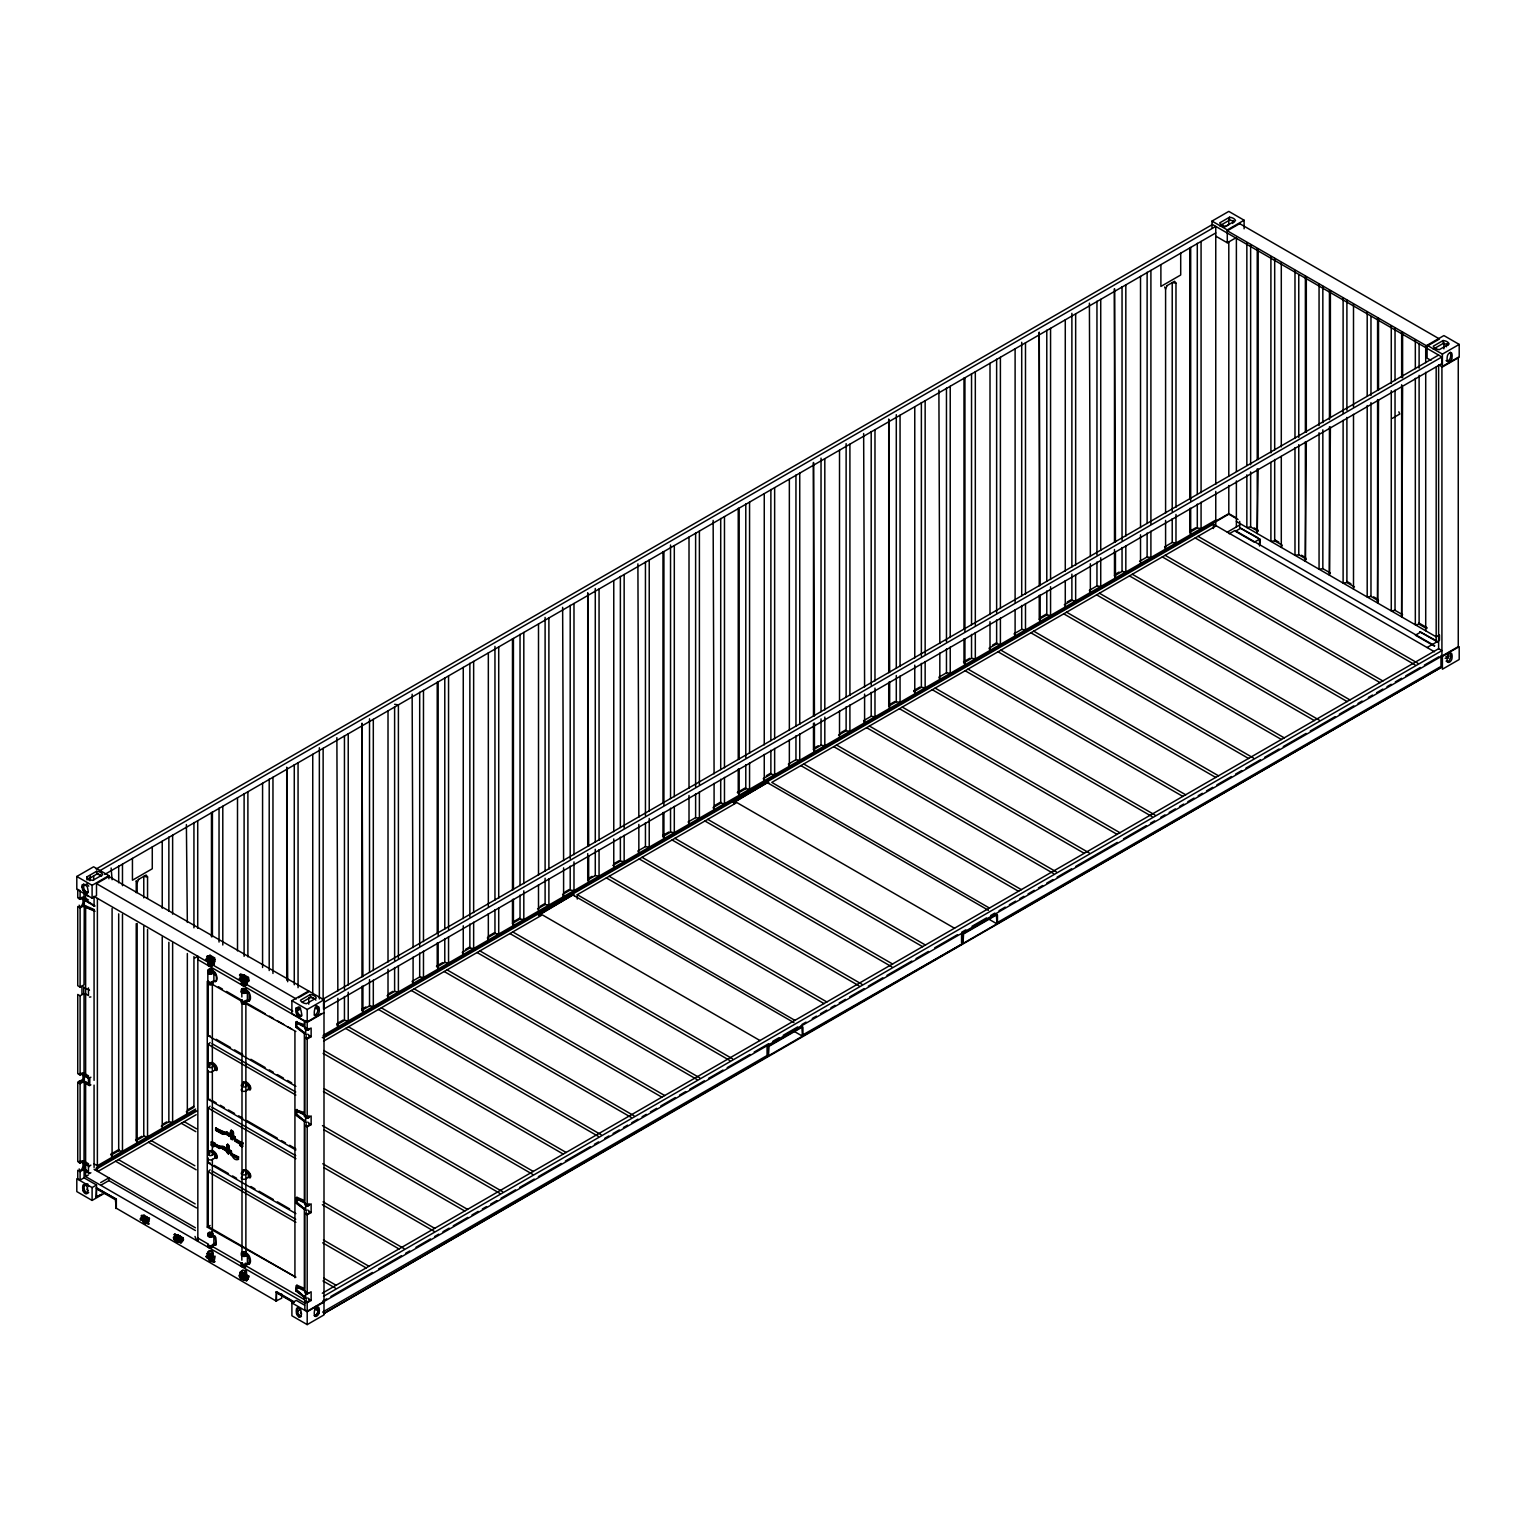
<?xml version="1.0" encoding="UTF-8"?>
<svg xmlns="http://www.w3.org/2000/svg" width="1536" height="1536" viewBox="0 0 1536 1536"><rect width="100%" height="100%" fill="white"/><g stroke="black" fill="none" stroke-linecap="round" stroke-linejoin="round"><path stroke-width="1.5" d="M305.146 1303.277L85.613 1176.557L85.632 1081.824M85.632 1074.182L85.632 905.971M85.632 898.349L85.632 893.798M227.194 1150.061L225.792 1150.618L226.349 1148.083M227.194 1150.618L227.808 1153.325M228.096 1152.326L226.829 1152.211L228.25 1153.978L229.19 1145.952L227.77 1144.186L226.829 1147.258L228.71 1148.352L228.25 1150.906M227.482 1144.954L228.326 1147.373L227.04 1145.203M229.69 1135.142L230.803 1130.534C237.235 1129.421 230.4 1147.373 230.822 1135.219L232.186 1131.878L231.11 1130.957M230.822 1135.219C233.395 1131.168 230.016 1133.318 228.979 1135.834M231.053 1136.486L231.302 1137.811M322.598 1312.128L767.059 1055.52L767.059 1047.341A1.997 1.152 -60 0 1 768.48 1044.883M768 1056.077L768 1047.898A1.997 1.152 -60 0 1 769.421 1045.44L801.523 1026.893A1.997 1.152 -60 0 1 802.944 1027.718L802.944 1035.898L801.984 1035.36L962.515 943.757L962.515 935.578A1.997 1.152 -60 0 1 963.936 933.139L996.038 914.592A1.997 1.152 -60 0 1 997.459 915.418L997.459 923.597L1441.92 666.989L323.539 1313.76L768 1056.077L767.059 1055.52M802.464 1036.166L801.888 1027.315L769.056 1046.266L768.48 1055.789L802.464 1036.166L794.189 1031.386M961.574 943.219L961.574 935.04A1.997 1.152 -60 0 1 962.995 932.582M997.459 923.597L996.518 914.861A1.997 1.152 -60 0 0 995.098 914.054M996.979 923.866L996.403 915.014L963.571 933.965L962.995 943.488L996.979 923.866L988.723 919.085M1215.763 525.504L1215.763 491.424M1215.763 484.282L1215.763 226.406L99.456 870.912M322.33 1037.53L1228.8 514.176L1228.8 485.472M1228.8 475.91L1228.8 241.536M1236.384 526.906L1236.384 480.902M1259.52 545.971L1259.52 539.174L1239.686 527.731L1239.686 521.376M1436.179 367.2L1436.179 642.278M996.518 923.04L1440.979 666.432L1440.979 655.526L1442.4 656.352L1459.2 646.656L1459.2 659.52L1442.4 669.216L1442.4 656.352M222.97 1131.859L223.008 1133.626M219.341 1148.41L219.629 1146.278L219.341 1148.41L220.896 1147.68L230.669 1153.325L230.669 1151.962C221.99 1146.874 225.389 1146.374 219.341 1148.41L212.698 1144.57L212.698 1142.822L219.629 1146.278L223.066 1146.278L231.341 1151.059L232.09 1155.226C230.592 1150.445 232.474 1161.466 237.946 1159.488L238.694 1156.973L231.341 1153.594M539.021 915.149L572.736 894.912L793.92 1022.611M733.536 802.829L767.251 782.592L988.435 910.31M240.922 981.082L240.806 976.55L238.925 979.373L241.574 980.698M208.224 970.483L209.626 969.677M208.55 970.848L209.434 971.616M208.685 970.214L210.106 970.483L208.531 971.405A2.669 1.536 0 0 0 208.531 973.574A2.669 1.536 0 0 0 212.294 973.574L213.888 972.672C217.133 973.478 217.306 983.194 214.445 981.254M214.406 973.805L215.29 974.573M216.25 1068.768L215.213 1068.058L216.096 1068.845M216.595 1070.592L216.25 1066.733L211.046 1063.584M249.158 1001.222L249.158 993.581L247.392 992.026L245.818 992.928A2.669 1.536 0 0 1 242.054 992.928A2.669 1.536 0 0 1 242.054 990.758M216.595 1158.509L216.25 1154.65L211.046 1151.501M243.283 1082.189L243.475 1085.203M243.206 1084.07L243.283 1085.472M227.021 1145.683L227.424 1144.378M230.861 1131.552L231.283 1130.246M228.595 1153.786L228.71 1146.221L227.29 1144.454M232.435 1139.654L232.57 1132.09L231.149 1130.323M208.224 1233.696L209.626 1232.87M250.099 1089.946L249.754 1086.086L244.57 1082.938M214.406 1236.998L214.925 1237.267M215.29 1237.786L215.059 1237.171M214.406 1243.546L215.29 1244.333M215.635 1245.082L215.635 1237.44L213.888 1235.885L212.294 1236.787M243.283 1170.106L243.149 1172.755M249.293 1175.213L249.389 1175.501M250.099 1177.862L249.754 1174.003L244.57 1170.854M247.738 1256.678L248.448 1257.562M249.158 1264.435L249.158 1256.794L247.392 1255.238L245.818 1256.141M246.221 979.853L247.93 981.466A2.17 1.248 60 0 0 247.93 979.238L248.41 977.414L243.859 974.784L242.419 976.109M144.134 1219.718L143.846 1220.755L146.458 1220.006L144.134 1219.718L145.536 1220.544L149.434 1218.298L148.954 1221.504L148.013 1222.061L147.072 1219.872L148.013 1222.061M175.008 1238.746L175.949 1237.344L174.797 1236.365L175.469 1241.088L175.949 1237.344M209.76 1257.619L209.472 1258.656L212.083 1257.907L209.76 1257.619L211.162 1258.426L215.059 1256.179L214.579 1259.405L213.638 1259.942L212.698 1257.773M240.634 1276.646L241.574 1275.226L240.422 1274.246L241.094 1278.989L241.574 1275.226M142.426 1219.834L141.485 1220.371L141.389 1219.181L145.267 1223.654L145.536 1220.544M207.686 1257.446L210.893 1261.536L211.162 1258.426M137.165 892.474L137.165 882.95L138.586 879.398M177.485 1235.366L183.13 1237.747L183.514 1239.84L181.037 1242.086C170.534 1236.077 173.126 1241.376 181.037 1242.835L181.709 1241.683M1165.594 513.274L1165.594 289.171L1167.014 285.638M1258.176 469.094L1257.235 533.51L1257.235 468.883M1306.31 441.85L1305.37 561.293L1305.37 441.638M1330.387 427.027L1329.446 575.194L1329.446 426.797M1378.522 399.763L1377.581 602.976L1377.581 399.552M1402.598 387.341L1401.658 616.877L1401.658 384.73M231.437 1138.906L232.186 1138.061M1232.986 220.531L1232.794 223.469M205.92 959.347L208.051 960.461L205.92 959.347L210.029 955.258L214.579 957.888L215.059 961.651L211.162 963.898L209.76 963.091L207.014 956.986L207.686 955.834C209.702 955.488 216.211 958.464 214.08 960.518L209.242 960.48L214.08 959.981L207.014 956.218M141.485 1220.371L140.294 1219.699L141.158 1216.992M205.92 1256.602L208.051 1257.715L205.92 1256.602L208.646 1253.818M247.334 978.72L246.662 979.872L241.728 979.238L240.25 974.304C242.496 973.037 250.598 980.755 245.587 978.643M141.389 1215.59L144.557 1217.568L146.438 1216.474L148.742 1218.643L143.616 1219.853L141.389 1215.59L145.018 1215.667L143.136 1216.762L143.136 1222.214M174.336 1234.387L178.08 1236.922L179.962 1235.827L181.709 1238.093L181.037 1239.245L177.139 1239.206L174.336 1234.387L178.541 1235.021L176.659 1236.115L176.659 1241.568M207.014 1253.472L208.762 1256.122L208.205 1258.675L214.08 1262.246L210.182 1260.922L210.182 1255.469L207.014 1253.472L209.242 1257.734L214.387 1257.062L212.064 1254.374M241.728 1276.493L242.285 1275.475C238.445 1274.458 241.594 1270.368 239.962 1272.826L242.765 1277.088L246.662 1277.126L247.334 1275.974L245.587 1273.728L245.587 1275.898L243.706 1276.992M240.806 976.55L240.634 979.373M227.194 1149.331L225.83 1148.698L226.963 1146.739L228.096 1147.392M228.326 1147.373L225.792 1150.33M209.299 956.467L210.029 955.258L209.088 955.814L214.138 959.77M247.814 981.658L249.139 980.467L248.41 977.414L246.221 978.874L247.93 979.238L242.918 975.341M143.674 1215.84L149.434 1218.298M181.843 1241.587L182.304 1240.838A2.17 1.248 60 0 0 182.304 1238.611L178.598 1236.23M247.469 1279.469L247.93 1278.72A2.17 1.248 60 0 0 247.93 1276.493L244.224 1274.112M247.334 1279.584L246.662 1280.736C238.752 1279.258 236.16 1273.958 246.662 1279.968L249.139 1276.742L245.184 1273.574M243.11 975.994L243.859 974.784M213.638 1259.942L210.893 1261.536M177.754 1234.656L173.299 1237.766L175.469 1241.088M242.438 1273.094L238.925 1275.667L241.094 1278.989M145.267 1223.654L148.512 1221.274M222.49 1133.875L223.469 1132.147L215.654 1128.173L215.654 1130.246L222.259 1134.067L222.49 1132.128M228.979 1135.546L232.186 1137.6L230.688 1138.08M242.285 980.006L247.334 983.078L242.285 982.195L241.574 977.203M178.08 1240.896L176.659 1239.379M243.706 1278.797L240.25 1276.032L239.578 1276.973M212.698 959.52L214.579 957.888M227.194 1151.078L226.963 1150.195M244.166 1278.682L248.755 1275.648L242.995 1278.01L244.166 1279.661L248.41 1278.931M208.224 1065.946L208.224 1044.461L210.106 1042.56M208.224 1153.44L208.224 1108.09L210.106 1106.189M207.264 981.389L207.264 1227.149L295.872 1277.222L208.224 1226.611L208.224 1171.718L210.106 1169.798M79.162 897.523L79.162 898.886L81.946 898.464A2.496 1.44 0 0 1 83.712 898.886L95.04 905.952M79.162 905.165C79.872 910.272 85.363 901.728 81.946 898.464M90.874 1077.216L89.472 1078.042L83.712 1074.72A2.496 1.44 0 0 0 81.946 1074.298L78.72 1074.298L80.774 1073.107M79.162 1080.998C79.872 1086.106 85.363 1077.562 81.946 1074.298M79.162 1161.293L79.162 1162.656L81.946 1162.214A2.496 1.44 0 0 1 83.712 1162.637L89.472 1165.958L90.874 1165.133M79.162 1168.915C79.872 1174.022 85.363 1165.478 81.946 1162.214M306.259 1036.282C304.435 1038.278 310.253 1038.643 309.043 1036.032A4.646 2.688 0 0 0 307.699 1034.189M306.259 1116.557C304.435 1118.573 310.253 1118.918 309.043 1116.307A4.646 2.688 0 0 0 308.87 1115.635M306.259 1124.198C304.435 1126.195 310.253 1126.56 309.043 1123.949A4.646 2.688 0 0 0 307.699 1122.106M306.259 1204.474C304.435 1206.49 310.253 1206.835 309.043 1204.224A4.646 2.688 0 0 0 308.87 1203.552M306.259 1212.115C304.435 1214.112 310.253 1214.477 309.043 1211.866A4.646 2.688 0 0 0 307.699 1210.022M306.259 1292.39L307.008 1294.003L309.043 1292.832M306.259 1300.032C304.435 1302.029 310.253 1302.394 309.043 1299.782A4.646 2.688 0 0 0 307.699 1297.939M83.808 883.987L83.616 886.944A4.243 2.438 60 0 0 88.128 892.531M246.662 979.872L243.706 979.027L242.995 981.734L246.067 982.541L248.755 981.101M146.438 1219.757L149.146 1223.981L144.557 1223.021L144.557 1217.568L147.898 1219.123L143.616 1219.853L144.307 1223.098L145.901 1223.27M181.709 1238.093L181.037 1239.245L177.139 1239.206L177.139 1240.742L181.037 1242.835M210.182 1255.469L213.523 1257.024L209.242 1257.734L209.933 1260.998L211.526 1261.171M247.334 1275.974L246.662 1277.126L242.765 1277.088L244.166 1279.661M305.626 1203.61L296.506 1198.714L296.506 1202.976L305.702 1209.869L305.702 1203.533M81.677 1080.096L77.741 1082.362L77.741 1161.562L80.102 1162.925L84.038 1160.64L84.288 1075.699L84.288 1082.016L89.472 1085.011M244.166 982.406L247.93 979.238M182.784 1241.05L178.541 1241.779L183.13 1237.747L180.595 1238.246M308.717 990.97L291.898 1000.666L291.898 1013.549L307.2 1022.381L324 1012.666L324 999.802L108.902 876.48L96.499 883.642L96.499 895.642L92.102 898.176L76.8 889.344L76.8 876.48L93.6 866.784L108.902 875.616L108.902 878.765M1212 227.52L1212 221.088L1228.8 211.392L1244.102 220.224L1244.102 228.787M96.154 869.011L1212.461 224.506L1441.92 356.986L1441.92 363.533L323.539 1009.21L323.539 1002.682L1441.92 356.986M86.88 876.902L96.691 871.238A7.392 4.262 0 0 1 102.701 874.694L92.87 880.378A7.392 4.262 0 0 1 86.88 876.902L86.88 879.859L96.691 874.176A7.392 4.262 0 0 1 101.587 876.038M1229.53 217.21L1219.718 222.874A7.392 4.262 0 0 0 1225.709 226.33L1235.52 220.666A7.392 4.262 0 0 0 1229.53 217.21L1229.53 220.147L1219.718 225.811M81.677 886.925L87.802 883.373M1224.71 226.982L1228.8 224.64L1228.8 218.131M104.736 874.406L1215.763 232.954M76.8 876.48L92.102 885.312L108.902 875.616M1212 221.088L1227.283 229.92L1244.102 220.224M80.102 899.155L80.102 890.707L77.741 889.344L77.741 897.811L80.102 899.155L84.038 896.89L84.038 892.666M1215.763 236.141L1227.283 242.784L1236.384 237.542L1236.384 471.36M94.426 906.202L84.288 899.866L84.038 984.806L80.102 987.091L77.741 985.728L77.741 906.528L80.102 907.891L84.038 905.606M138.106 879.667L146.131 875.04L147.552 876.941L147.552 898.406M1166.554 285.907L1174.579 281.28L1175.981 283.181L1175.981 507.264M80.102 995.808L84.038 993.523L84.038 1072.723L80.102 1075.008L77.741 1073.645L77.741 994.445L80.102 995.808L80.102 1075.008M90.874 996.941L89.472 997.094M194.995 957.946L197.837 956.314L197.837 959.578L304.358 1021.094L304.358 1024.646L296.006 1021.978L296.006 1027.315L306.278 1035.014M210.643 956.294L208.762 957.389L208.762 962.842L207.014 960.576L207.686 959.424M208.646 958.79L205.92 960.326M212.064 957.12L210.182 958.195L209.472 961.382L210.413 959.213L212.102 960.941L214.771 959.597M208.762 958.848L211.526 959.654M209.76 963.091L212.083 963.36L210.413 961.824M213.523 964.781L214.387 963.744L213.523 964.781L210.182 963.648L207.014 959.808L207.11 961.018M211.526 970.752C217.094 969.85 219.206 983.827 213.888 981.389L212.294 982.31A2.669 1.536 0 0 1 209.069 982.541A2.669 1.536 0 0 1 207.84 980.813A2.669 1.536 0 0 0 210.413 982.925A2.669 1.536 0 0 0 212.986 980.986M244.166 975.648L241.728 979.238M242.995 981.734L243.936 980.198L242.995 980.736L244.166 981.427M245.357 988.685A1.997 1.152 0 0 1 245.088 990.451A1.997 1.152 0 0 1 242.112 989.99L242.918 990.048M77.741 1082.362L80.102 1083.725L84.038 1081.459M90.874 1084.858L89.472 1085.664L83.712 1082.342A2.496 1.44 0 0 0 81.946 1081.92M245.818 1001.664L247.392 1000.742C252.73 1003.181 250.618 989.203 245.05 990.106M1430.938 360.365L1427.098 358.138L1427.098 345.274L1443.898 335.578L1459.2 344.41L1459.2 357.274L1442.4 366.97L1438.618 364.8L1438.618 648.71L1441.92 650.63L323.539 1296.326M298.387 997.805L308.717 991.834M310.291 994.56L300.48 1000.224A7.392 4.262 0 0 0 306.47 1003.68L316.282 998.016A7.392 4.262 0 0 0 310.291 994.56L310.291 997.498L302.438 1002.029M1443.13 340.512L1433.299 346.195A7.392 4.262 0 0 0 1439.309 349.651L1449.12 343.987A7.392 4.262 0 0 0 1443.13 340.512L1443.13 343.469L1433.299 349.133M296.736 1011.13L300.749 1008.826M209.626 1062.912L209.626 1066.982M322.31 999.571L1438.618 355.066M291.898 1000.666L307.2 1009.498L324 999.802M1427.098 345.274L1442.4 354.106L1459.2 344.41M210.566 1062.758C214.714 1060.704 220.704 1072.013 214.829 1070.131L212.294 1071.59A2.669 1.536 0 0 1 209.069 1071.821A2.669 1.536 0 0 1 207.84 1070.093M296.006 1027.315L296.89 1021.459M321.485 1013.568L307.2 1021.824L304.838 1020.461L304.838 1028.909L307.2 1030.272L311.136 1028.006L311.136 1036.723L307.2 1039.008L304.838 1037.645L304.838 1116.826L307.2 1118.189L311.136 1115.923L311.136 1124.64L307.2 1126.925L304.838 1125.562L304.838 1204.742L307.2 1206.106L311.136 1203.84L311.136 1212.557L307.2 1214.842L304.838 1213.478L304.838 1292.659L307.2 1294.022L311.136 1291.757L311.136 1300.474L307.2 1302.758L304.838 1301.395L304.838 1309.843L307.2 1311.206L1458.259 646.656L1458.259 357.274L1443.955 365.53M246.01 1003.757L295.872 1031.462M89.472 1166.611L84.288 1163.616L84.038 1177.824L80.102 1180.09L77.741 1178.726L77.741 1170.278L80.102 1171.642L84.038 1169.376M110.688 1154.266L118.982 1149.466M135.571 1139.885L141.811 1136.294M162.547 1124.314L166.694 1121.914M187.45 1109.933L193.67 1106.342M336.845 1023.686L343.066 1020.096M361.747 1009.306L365.894 1006.906M388.723 993.734L392.87 991.334M436.435 966.182L442.675 962.592M465.485 949.421L469.632 947.021M488.314 936.23L494.534 932.64M513.216 921.869L519.437 918.259M540.192 906.278L544.339 903.898M565.094 891.917L569.242 889.517M587.904 878.726L592.07 876.346M614.88 863.155L619.027 860.774M662.611 835.603L668.832 832.013M714.49 805.651L720.71 802.061M737.299 792.48L745.613 787.699M766.349 775.718L770.496 773.318M814.08 748.166L818.227 745.766M841.056 732.576L845.203 730.195M888.768 705.024L895.008 701.434M913.67 690.662L919.891 687.072M963.475 661.901L969.696 658.31M992.525 645.139L996.672 642.739M1040.237 617.587L1046.477 613.997M1067.213 602.016L1071.36 599.616M1114.944 574.464L1119.091 572.064M1189.632 531.322L1195.872 527.731M122.477 914.419L122.477 1151.27L118.694 1150.733L111.13 1155.091L112.09 1157.261L112.09 908.448M137.165 923.462L137.165 1142.784L136.224 1140.614L143.77 1136.237L147.552 1136.794L147.552 929.395M161.299 1126.118L168.864 1121.76L172.627 1122.317L172.627 942.874M348.23 992.218L348.23 1020.941L344.448 1020.384L336.883 1024.742L337.843 1026.931L337.843 998.227M362.918 986.131L362.918 1012.454L361.978 1010.266L369.523 1005.907L373.306 1006.445L373.306 980.141M387.053 995.789L394.618 991.43L398.4 991.968L398.4 965.645M423.475 951.168L423.475 977.491L419.693 976.934L412.147 981.312L413.088 983.482L413.088 957.158M438.163 942.682L438.163 969.005L437.222 966.816L444.787 962.458L448.55 963.014L448.55 936.691M473.645 922.214L473.645 948.518L469.862 947.981L462.317 952.339L463.258 954.528L463.258 925.805M498.72 907.718L498.72 934.042L494.957 933.504L487.392 937.862L488.333 940.032L488.333 913.728M513.427 899.232L513.427 925.555L512.486 923.386L520.032 919.008L523.814 919.565L523.814 890.842M537.562 908.89L545.107 904.531L548.89 905.069L548.89 878.765M573.984 861.888L573.984 890.592L570.202 890.054L562.637 894.413L563.597 896.602L563.597 867.878M588.672 855.802L588.672 882.106L587.731 879.936L595.277 875.578L599.059 876.115L599.059 849.792M612.806 865.44L620.371 861.082L624.154 861.638L624.154 835.315M649.229 818.438L649.229 847.142L645.446 846.605L637.901 850.963L638.842 853.152L638.842 824.429M663.917 812.352L663.917 838.656L662.976 836.486L670.541 832.128L674.304 832.666L674.304 806.342M688.07 822.01L695.616 817.632L699.398 818.189L699.398 791.866M724.474 777.389L724.474 803.712L720.71 803.155L713.146 807.514L714.086 809.702L714.086 783.379M739.181 768.902L739.181 795.226L738.24 793.037L745.786 788.678L749.568 789.216L749.568 762.912M774.643 748.416L774.643 774.739L770.88 774.202L763.315 778.56L764.256 780.73L764.256 754.426M799.738 733.939L799.738 760.262L795.955 759.706L788.41 764.083L789.35 766.253L789.35 739.93M814.426 723.072L814.426 751.776L813.485 749.587L821.03 745.229L824.813 745.786L824.813 717.062M838.56 735.11L846.125 730.752L849.907 731.29L849.907 704.986M874.982 688.109L874.982 716.813L871.2 716.275L863.654 720.634L864.595 722.803L864.595 694.099M889.67 682.003L889.67 708.326L888.73 706.138L896.294 701.779L900.058 702.336L900.058 676.013M913.824 691.661L921.37 687.302L925.152 687.84L925.152 661.536M950.227 647.04L950.227 673.363L946.464 672.826L938.899 677.184L939.84 679.354L939.84 653.05M964.934 638.573L964.934 664.877L963.994 662.707L971.539 658.33L975.322 658.886L975.322 632.563M1000.397 618.086L1000.397 644.41L996.634 643.853L989.069 648.211L990.01 650.4L990.01 621.696M1025.491 603.61L1025.491 629.914L1021.709 629.376L1014.163 633.734L1015.104 635.923L1015.104 609.6M1040.179 595.123L1040.179 621.427L1039.238 619.258L1046.784 614.899L1050.566 615.437L1050.566 586.733M1064.314 604.781L1071.878 600.403L1075.661 600.96L1075.661 574.637M1100.736 557.76L1100.736 586.483L1096.954 585.926L1089.408 590.285L1090.349 592.474L1090.349 563.77M1115.443 551.674L1115.443 577.997L1114.483 575.808L1122.048 571.45L1125.83 571.987L1125.83 545.683M1139.578 561.331L1147.123 556.973L1150.906 557.51L1150.906 531.187M1175.981 514.426L1175.981 543.034L1172.218 542.477L1164.653 546.835L1165.594 549.024L1165.594 520.416M1190.688 508.224L1190.688 534.547L1189.747 532.358L1197.293 528L1201.075 528.538L1201.075 502.234M195.648 1109.03L97.382 1165.747L94.08 1163.846M323.136 1035.418L1215.763 520.07M1392.23 418.387L1399.776 414.029L1398.835 411.84M243.629 1081.997L242.688 1085.126M1215.725 521.184L1228.8 513.619L1236.442 518.035M96.154 1168.109L195.744 1110.605M95.021 1169.837L196.704 1111.142M323.27 1038.067L1213.402 524.141L1213.402 528.518M90.874 1172.774L89.472 1173.581L83.712 1170.259A2.496 1.44 0 0 0 81.946 1169.856M85.613 1176.557L88.454 1174.906M97.862 1171.488L196.166 1114.714M323.616 1041.139L542.323 914.861L760.07 1040.582M577.267 899.059L577.267 894.701L736.838 802.56L954.586 928.282M1216.243 525.792L771.782 782.4L989.53 908.122M249.389 1088.544L248.909 1087.315M244.09 1082.112C248.237 1080.058 254.227 1091.366 248.352 1089.485L245.818 1090.944A2.669 1.536 0 0 1 242.054 1090.944A2.669 1.536 0 0 1 242.054 1088.755M83.712 1186.291L87.802 1183.93M105.178 1192.877L92.102 1200.422L76.8 1191.59L76.8 1178.726L92.102 1187.558L96.499 1185.005L96.499 1187.731L116.333 1199.194L116.333 1208.237L276.019 1300.973L276.48 1291.642L294.336 1301.952M100.646 1182.624L108.902 1177.862L108.902 1180.589L195.418 1230.528M1227.283 532.166L1239.686 525.005M96.038 1197.062L101.702 1194.336L96.038 1197.062L96.499 1187.731M101.222 1185.005L108.902 1180.589M1229.203 533.779L1234.963 530.458L1434.778 645.811M1239.686 527.731L1258.003 537.773M1240.627 528.269L1235.443 531.283L1254.317 542.189L1259.981 538.906L1259.981 543.437M215.654 1130.246L223.469 1133.894L226.906 1133.894L242.918 1143.283M211.238 1141.978L214.618 1142.861L214.618 1146.125L211.987 1144.819L211.987 1141.766L211.411 1145.146L213.869 1146.566L211.238 1145.261L211.238 1141.978L237.946 1157.414L237.946 1159.488M232.186 1131.878L231.379 1131.034M96.038 1188.019L116.333 1199.194M214.618 1142.861L213.677 1146.662M212.544 1144.531C211.603 1143.302 212.755 1143.667 214.426 1143.187L214.426 1146.24M231.053 1135.93L229.651 1136.198M209.626 1150.829L209.28 1154.304M96.499 1197.331L96.499 1188.826L115.392 1199.731L116.333 1208.237M226.829 1145.126L227.443 1152.787M208.531 1152.96A2.669 1.536 0 0 0 208.531 1155.149A2.669 1.536 0 0 0 212.294 1155.149L214.829 1153.69L214.829 1158.048L212.294 1159.507A2.669 1.536 0 0 1 209.069 1159.738A2.669 1.536 0 0 1 207.84 1158.01M225.12 1149.946L225.83 1148.698M240.48 1141.862L239.904 1145.242L242.17 1146.758L239.731 1145.357L239.731 1142.074L243.11 1142.938L242.17 1146.758M306.278 1122.931L296.006 1115.232L296.006 1109.894L304.358 1112.563M296.006 1115.232L296.89 1109.376M242.918 1146.336L240.48 1144.915M142.579 1219.258L142.061 1215.206M140.294 1218.72L144.557 1220.851M243.629 1169.914L242.688 1173.043M244.09 1170.048C248.237 1167.974 254.227 1179.283 248.352 1177.402L245.818 1178.861A2.669 1.536 0 0 1 242.054 1178.861A2.669 1.536 0 0 1 242.054 1176.672M176.102 1238.611L174.336 1234.944L175.2 1233.907M175.008 1239.725L175.949 1239.187L174.778 1238.784L175.949 1240.819M177.37 1240.109L178.541 1240.8M207.264 1227.149L210.106 1225.517M208.531 1234.618L210.106 1233.696L208.685 1233.024M194.995 1236.422A11.558 9.446 60 0 0 197.837 1241.338L197.837 1238.054L208.07 1243.968M212.294 1245.504L216.115 1244.794L215.29 1236.154M215.232 1244.563L214.829 1243.507M306.278 1210.848L296.006 1203.149L296.89 1197.293L304.358 1200.48L304.358 1120.186M296.006 1203.149L296.89 1197.293M209.242 1259.27L214.771 1261.325L214.08 1262.246M209.472 1259.635L212.102 1260.346M210.182 1260.922L212.064 1259.827L214.771 1261.862M247.795 1256.448L248.198 1257.485M245.05 1253.318C250.618 1252.416 252.73 1266.374 247.392 1263.955L245.818 1264.858A2.669 1.536 0 0 1 242.054 1264.858A2.669 1.536 0 0 1 242.054 1262.688M240.634 1277.626L241.574 1277.069L240.403 1276.666L241.574 1278.72M242.765 1278.624L245.587 1276.992M1420.608 632.179L1415.405 635.194L1434.298 646.08M306.278 1298.765L296.006 1291.066L296.89 1285.21L304.358 1288.397L304.358 1208.102M276.019 1300.973L281.683 1298.246L281.683 1293.984M296.006 1291.066L296.89 1285.21M324 1012.666L324 1314.912L307.2 1324.608L291.898 1315.776L291.898 1302.912L296.314 1300.378L304.627 1305.178M1427.098 647.52L1439.501 640.358L1439.501 634.906L1436.179 636.826L1236.384 521.472M322.31 1293.216L1438.618 648.71M296.736 1311.686L300.749 1309.363M322.598 1301.222L326.746 1298.822M330.893 1296.442L372.384 1272.48M378.624 1268.89L401.434 1255.699M405.581 1253.318L409.747 1250.918M415.968 1247.328L430.483 1238.938M434.63 1236.538L438.797 1234.138M442.944 1231.738L449.165 1228.147M453.312 1225.766L467.827 1217.376M471.994 1214.976L478.214 1211.386M482.362 1208.986L486.509 1206.586M490.656 1204.186L496.877 1200.595M501.043 1198.195L515.558 1189.824M519.706 1187.424L534.24 1179.034M538.387 1176.634L561.216 1163.462M565.363 1161.062L590.266 1146.701M594.413 1144.301L598.56 1141.901M604.781 1138.31L608.928 1135.91M613.075 1133.51L619.315 1129.92M623.462 1127.52L627.61 1125.139M631.757 1122.739L637.978 1119.149M642.125 1116.749L646.272 1114.349M650.438 1111.949L656.659 1108.358M660.806 1105.958L675.322 1097.568M679.488 1095.187L685.709 1091.578M689.856 1089.197L704.371 1080.806M708.518 1078.406L723.053 1070.016M727.2 1067.635L750.029 1054.445M754.176 1052.064L768.691 1043.674M772.858 1041.274L779.078 1037.683M783.226 1035.283L797.741 1026.893M801.907 1024.493L806.054 1022.112M812.275 1018.522L816.422 1016.122M820.57 1013.722L826.79 1010.131M830.957 1007.731L835.104 1005.331M839.251 1002.931L845.472 999.341M849.619 996.941L864.154 988.57M868.301 986.17L882.816 977.779M886.963 975.379L911.866 961.018M916.013 958.618L928.474 951.437M934.694 947.827L957.523 934.656M961.67 932.256L965.818 929.856M972.038 926.266L986.573 917.894M990.72 915.494L994.867 913.094M999.014 910.694L1005.235 907.104M1009.382 904.704L1015.622 901.114M1019.77 898.714L1023.917 896.314M1028.064 893.933L1034.285 890.323M1038.432 887.942L1042.598 885.542M1046.746 883.142L1052.966 879.552M1057.114 877.152L1071.648 868.762M1075.795 866.381L1117.286 842.419M1123.507 838.829L1146.336 825.638M1150.483 823.238L1154.63 820.858M1160.87 817.248L1165.018 814.867M1169.165 812.467L1175.386 808.877M1179.533 806.477L1183.68 804.077M1187.827 801.677L1194.067 798.086M1198.214 795.686L1202.362 793.306M1206.509 790.906L1212.73 787.315M1216.877 784.915L1231.411 776.525M1235.558 774.125L1241.779 770.534M1245.926 768.134L1260.461 759.763M1264.608 757.363L1279.123 748.973M1283.29 746.573L1306.099 733.402M1310.246 731.002L1335.149 716.621M1339.296 714.24L1353.83 705.85M1357.978 703.45L1362.125 701.05M1368.346 697.459L1372.512 695.059M1376.659 692.678L1382.88 689.069M1387.027 686.688L1391.174 684.288M1395.322 681.888L1401.562 678.298M1405.709 675.898L1420.224 667.507M1424.371 665.126L1438.906 656.736M291.898 1302.912L307.2 1311.744L324 1302.048M1445.184 658.406L1449.12 656.141A7.392 4.262 0 0 0 1448.006 654.547M315.36 1315.315L319.277 1313.069M802.944 1035.898L962.515 943.757M223.008 1131.552L223.2 1134.278L226.637 1133.28L234.528 1137.83M1447.219 343.526L1446.374 346.79M296.506 1027.142L296.506 1022.88L296.506 1027.142L305.702 1034.035L305.702 1027.699L296.506 1022.88M296.506 1115.059L296.506 1110.797L296.506 1115.059L305.702 1121.952L305.702 1115.616L297.312 1111.334M296.506 1202.976L297.312 1199.251M296.506 1290.893L296.506 1286.63L296.506 1290.893L305.702 1297.786L305.626 1293.274M307.008 1028.39C303.264 1029.677 310.176 1031.77 309.043 1028.39M240.038 1143.456L235.2 1140.672L235.2 1136.928L215.654 1128.173M235.2 1138.675L226.637 1134.278L223.2 1134.278M235.2 1140.672L234.528 1137.101L234.528 1140.826C242.63 1146.24 240.038 1142.65 241.651 1144.397M219.341 1146.662L222.778 1146.662L231.341 1151.059M230.669 1153.21L220.896 1147.68L222.778 1147.411M230.669 1151.232L230.669 1154.957L238.694 1159.046M1258.176 531.322L1250.63 526.963L1246.848 527.501L1246.848 474.854M1281.293 456.461L1281.293 547.392L1282.253 545.222L1274.688 540.864L1270.906 541.402L1270.906 462.413M1306.31 559.123L1298.765 554.746L1294.982 555.302L1294.982 447.59M1330.387 573.005L1322.842 568.646L1319.059 569.203L1319.059 432.768M1354.464 586.906L1346.899 582.547L1343.117 583.085L1343.117 420.346M1378.522 600.806L1370.976 596.448L1367.194 596.986L1367.194 405.523M1402.598 614.707L1395.034 610.349L1391.27 610.886L1391.27 390.701M1426.675 628.589L1419.11 624.23L1415.328 624.787L1415.328 378.278M208.762 961.363L207.686 955.834M143.136 1220.736L141.389 1219.181L148.454 1223.827L145.862 1221.83M210.182 1259.443L207.014 1257.082L207.11 1258.272M212.698 1256.794L214.118 1256.736M208.224 983.232L208.224 1035.744L210.106 1035.744M80.774 1080.749L81.946 1080.749A4.646 2.688 0 0 1 84.192 1081.114M208.224 1070.726L208.224 1099.373L210.106 1099.373M80.774 1161.043L81.946 1161.043A4.646 2.688 0 0 1 85.133 1161.811L88.454 1163.731L88.454 1171.373L85.133 1169.453A4.646 2.688 0 0 0 84.192 1169.03M208.224 1158.221L208.224 1162.982L210.106 1162.982M225.907 1149.946L226.906 1150.522M1175.981 283.181L1172.218 282.643L1172.218 511.488M394.618 704.314L398.4 704.87L398.4 958.483M147.552 876.941L143.77 876.403L143.77 897.85M246.221 1276.147L247.93 1276.493M146.438 1218.662L148.742 1219.181M212.064 1256.544L214.387 1257.062M94.272 909.542L85.114 905.683A4.646 2.688 0 0 0 84.192 905.28M94.426 910.464L84.288 906.182L84.288 899.866M95.04 911.309L83.712 906.509A2.496 1.44 0 0 0 81.946 906.086M243.149 989.03L241.728 989.837L241.862 996.998M242.208 989.165L243.629 989.837M248.198 1000.819L249.293 1001.146M232.57 1139.578L231.302 1138.982M227.962 1152.499L228.71 1153.709M243.149 1252.224L241.728 1253.05L241.862 1260.211M296.506 1110.797L300.518 1112.621M296.506 1198.714L300.518 1200.538M296.506 1286.63L300.518 1288.454M297.312 1287.168L305.702 1291.45M296.006 1021.978L304.358 1026.259M296.006 1109.894L304.358 1114.195M296.006 1197.811L304.358 1202.112M296.006 1285.728L304.358 1290.029M242.362 1143.61L223.2 1132.531L226.906 1132.147L235.2 1136.928M207.014 959.808L209.242 962.016M181.709 1238.861L179.962 1238.016L179.962 1235.827M245.587 1275.898L247.334 1276.742M246.662 979.104L239.578 974.707M181.037 1238.477L178.08 1236.922L178.08 1242.374M239.962 1272.288L246.662 1276.378M1254.106 527.885L1258.234 530.266M1274.707 539.77L1278.816 542.15M1301.472 555.226L1305.6 557.606M1346.803 581.395L1350.912 583.776M1373.568 596.851L1377.696 599.232M1418.899 623.021L1427.136 627.782M1228.8 514.176L1238.074 519.514M1436.006 640.531L1419.667 631.642L1437.6 641.99M1212 523.334L1434.451 651.782M1198.022 536.314L1417.843 663.226M1195.181 537.946L1415.021 664.858M1165.152 555.283L1382.918 681.005M1162.33 556.915L1380.077 682.637M1132.301 574.253L1350.048 699.974M1129.459 575.885L1347.226 701.606M1099.43 593.222L1319.27 720.134M1096.608 594.854L1314.355 720.576M1066.579 612.192L1284.326 737.914M1063.738 613.824L1281.504 739.546M1033.709 631.162L1253.549 758.074M1030.886 632.794L1248.634 758.515M1000.858 650.131L1218.605 775.853M998.016 651.782L1215.782 777.485M967.987 669.101L1185.754 794.822M965.165 670.752L1182.912 796.454M935.136 688.09L1154.957 815.002M932.294 689.722L1152.134 816.634M902.266 707.059L1120.032 832.781M899.443 708.691L1117.19 834.413M869.414 726.029L1089.235 852.941M866.573 727.661L1084.339 853.382M836.544 744.998L1056.384 871.91M833.722 746.63L1053.542 873.542M803.693 763.968L1021.44 889.69M800.851 765.6L1018.618 891.322M707.75 819.36L925.517 945.082M704.928 820.992L922.675 946.714M674.899 838.33L892.646 964.051M672.058 839.962L891.898 966.874M642.029 857.299L861.869 984.211M639.206 858.931L859.027 985.843M609.178 876.269L826.925 1001.99M606.336 877.901L824.102 1003.622M577.267 894.701L795.014 1020.422M512.774 931.93L732.595 1058.842M509.933 933.562L729.754 1060.493M479.904 950.899L699.725 1077.83M477.082 952.531L696.902 1079.462M447.053 969.869L664.8 1095.59M444.211 971.52L661.958 1097.222M414.182 988.858L634.003 1115.77M411.36 990.49L631.181 1117.402M381.331 1007.827L601.152 1134.739M378.49 1009.459L598.31 1136.371M97.152 873.35L100.646 875.366M310.579 996.576L314.227 998.688M348.461 1026.797L566.227 1152.518M314.995 1007.789L319.142 1010.189M96.499 883.642L296.314 998.995M345.638 1028.429L563.386 1154.15M242.285 978.202L243.706 979.027M242.285 980.717L243.706 981.542M83.136 890.112L86.611 892.128M93.926 896.333L241.171 981.331M292.762 1011.11L245.299 983.712A1.997 1.152 0 0 1 245.357 985.382A1.997 1.152 0 0 1 242.515 985.382A1.997 1.152 0 0 1 242.515 983.75M296.563 1013.338L300.211 1015.45M88.454 899.981L85.133 898.061A4.646 2.688 0 0 0 81.946 897.274M308.774 1035.36L311.136 1036.723M218.4 986.726L222.49 989.088M226.56 991.43L242.861 1000.858M246.95 1003.2L265.286 1013.798M269.376 1016.16L273.446 1018.502M277.517 1020.864L283.642 1024.397M287.712 1026.739L291.782 1029.101M211.354 983.75L241.92 1001.395M323.904 1050.547L533.357 1171.488M323.136 1053.389L532.608 1174.31M324.211 1088.678L502.579 1191.648M323.462 1091.52L499.738 1193.28M216.211 1039.277L230.496 1047.514M234.566 1049.875L242.726 1054.579M250.867 1059.283L265.133 1067.52M269.222 1069.882L273.293 1072.224M277.363 1074.586L283.488 1078.118M287.558 1080.461L291.648 1082.822M208.224 1035.744L295.872 1086.355M212.141 1043.731L295.718 1091.981M208.224 1044.461L295.872 1095.072M322.464 1125.619L467.635 1209.427M323.789 1129.651L464.813 1211.059M85.133 993.619L88.454 995.539L88.454 987.898M308.774 1123.277L311.136 1124.64M322.79 1163.75L434.784 1228.397M212.141 1100.544L216.211 1102.906M220.301 1105.248L224.371 1107.61M228.442 1109.952L234.566 1113.485M238.637 1115.846L242.726 1118.189M246.797 1120.55L277.363 1138.195M281.453 1140.557L285.523 1142.918M289.613 1145.261L295.718 1148.794M208.224 1099.373L295.872 1149.965M324.096 1167.763L434.016 1231.238M212.141 1107.36L295.718 1155.61M208.224 1108.09L295.872 1158.701M226.637 1133.549L234.528 1138.099M184.166 1121.645L196.608 1128.826M323.117 1201.862L403.987 1248.576M181.325 1123.277L195.84 1131.667M322.349 1204.704L399.091 1248.998M211.987 1141.766L214.426 1143.187M214.771 1145.222L219.629 1148.026M84.288 1075.699L89.472 1078.694M210.566 1150.694C214.714 1148.621 220.704 1159.93 214.829 1158.048M308.774 1211.194L311.136 1212.557M214.176 1165.344L228.442 1173.581M232.531 1175.942L236.602 1178.285M250.867 1186.522L254.957 1188.883M259.027 1191.226L273.293 1199.482M277.363 1201.824L289.613 1208.89M208.224 1162.982L295.872 1213.594M212.141 1170.989L295.718 1219.238M208.224 1171.718L295.872 1222.31M151.296 1140.614L194.861 1165.766M323.424 1239.994L369.062 1266.336M148.474 1142.266L196.166 1169.798M322.675 1242.835L366.221 1267.968M118.445 1159.603L195.168 1203.898M323.75 1278.125L336.192 1285.306M115.603 1161.235L196.493 1207.93M323.002 1280.966L335.443 1288.147M94.08 1169.299L195.418 1227.802M308.774 1299.11L311.136 1300.474M89.472 1172.928L84.288 1169.933L85.133 1163.731M212.16 1246.33L304.358 1299.571L304.992 1301.126M319.469 1310.938L314.227 1307.904A7.392 4.262 0 0 1 316.282 1310.189M84.038 1177.824L96.499 1185.005M276.019 1291.93L293.856 1302.221M276.48 1292.736L293.472 1302.547M143.136 1218.221L144.557 1219.046M176.659 1237.574L178.08 1238.4M208.762 1256.122L210.182 1256.928M242.285 1275.475L243.706 1276.282M173.875 1236.902L175.296 1237.709M239.501 1274.784L240.922 1275.61M177.37 1241.088L178.541 1241.779M83.136 1190.669L86.611 1192.685M296.563 1313.894L300.211 1316.006M85.114 900.461L89.779 903.149M85.114 1076.294L89.779 1078.982L89.779 1084.224L85.114 1081.517M210.182 962.189L213.523 964.224M243.706 1278.086L246.662 1280.736M245.587 981.926L247.334 983.078M179.962 1241.28L181.709 1242.451M85.114 988.378L84.288 987.782L89.472 990.125M296.89 1290.566L300.25 1293.274M207.014 1257.082L208.762 1258.618M209.261 970.771L209.165 971.578M247.968 1263.821L248.448 1263.149M246.221 1277.126L247.93 1278.72M297.312 1026.778L305.702 1034.035M297.312 1114.694L305.702 1121.952M297.312 1202.611L305.702 1209.869M297.312 1290.528L305.702 1297.786M212.698 960.499L214.118 962.189M242.285 978.912L239.578 975.245L240.25 974.304M248.448 993.408L247.872 993.389M1164.653 287.002L1165.594 289.171M1089.408 303.187L1090.349 556.589M938.899 390.086L939.84 643.469M863.654 433.517L864.595 686.918M713.146 520.416L714.086 773.818M637.901 563.866L638.842 817.267M562.637 607.315L563.597 860.698M412.147 694.195L413.088 947.597M336.883 737.645L337.843 991.046M186.394 824.544L187.334 922.426M137.165 882.95L136.224 880.762L136.224 892.685M111.13 867.994L112.09 879.744M215.155 974.65L214.272 974.419M216.096 1156.762L215.213 1156.531M210.893 960.038L211.162 963.898M1443.898 342.317L1443.898 348.826M1442.4 354.106L1442.4 366.97M1441.92 366.701L1441.92 656.083M1425.715 345.984L1425.715 362.726M1425.715 372.307L1425.715 630.778M1419.11 344.218L1419.11 368.16M1419.11 375.341L1419.11 624.23M1415.328 339.974L1415.328 368.698M1402.598 332.294L1402.598 377.76M1401.658 332.083L1401.658 377.549M1395.034 327.936L1395.034 380.582M1395.034 390.163L1395.034 610.349M1391.27 326.074L1391.27 383.52M1378.522 318.394L1378.522 390.202M1377.581 318.182L1377.581 389.971M1370.976 316.435L1370.976 395.405M1370.976 402.586L1370.976 596.448M1367.194 312.192L1367.194 395.942M1353.504 304.282L1353.504 407.194M1353.504 414.374L1353.504 589.094M1346.899 300.134L1346.899 410.227M1346.899 417.408L1346.899 582.547M1343.117 298.291L1343.117 413.165M1330.387 290.592L1330.387 417.446M1329.446 290.381L1329.446 419.635M1322.842 286.234L1322.842 422.65M1322.842 429.83L1322.842 568.646M1319.059 284.39L1319.059 425.587M1306.31 276.71L1306.31 432.269M1305.37 276.499L1305.37 432.058M1298.765 274.733L1298.765 437.472M1298.765 444.653L1298.765 554.746M1294.982 270.49L1294.982 438.029M1281.293 262.598L1281.293 446.88M1274.688 258.451L1274.688 449.914M1274.688 459.475L1274.688 540.864M1270.906 256.589L1270.906 452.851M1258.176 248.909L1258.176 459.514M1257.235 248.698L1257.235 459.302M1250.63 244.55L1250.63 464.736M1250.63 471.917L1250.63 526.963M1246.848 242.707L1246.848 465.274M1227.283 229.92L1227.283 242.784M1201.075 241.44L1201.075 492.653M1197.293 243.283L1197.293 494.515M1197.293 504.077L1197.293 528M1190.688 247.43L1190.688 501.043M1189.747 247.661L1189.747 498.874M1189.747 508.435L1189.747 532.358M1180.704 253.19L1180.704 275.002L1160.89 286.445L1160.89 264.653M1172.218 518.65L1172.218 542.477M1150.906 270.413L1150.906 524.006M1147.123 272.256L1147.123 523.469M1147.123 533.03L1147.123 556.973M1140.518 276.403L1140.518 527.616M1140.518 534.797L1140.518 563.501M1125.83 284.89L1125.83 536.102M1122.048 286.733L1122.048 540.346M1122.048 547.526L1122.048 571.45M1115.443 542.093L1114.483 288.71L1114.483 542.304M1114.483 549.485L1114.483 575.808M1100.736 299.366L1100.736 550.579M1096.954 301.21L1096.954 554.822M1096.954 562.003L1096.954 585.926M1075.661 313.862L1075.661 565.075M1071.878 313.306L1071.878 566.918M1071.878 574.099L1071.878 600.403M1065.274 319.853L1065.274 571.066M1065.274 580.627L1065.274 606.95M1050.566 328.339L1050.566 579.552M1046.784 330.182L1046.784 581.395M1046.784 590.976L1046.784 614.899M1040.179 585.542L1039.238 332.16L1039.238 585.754M1039.238 595.334L1039.238 619.258M1025.491 342.816L1025.491 594.029M1021.709 342.278L1021.709 595.872M1021.709 605.453L1021.709 629.376M1015.104 348.806L1015.104 602.419M1000.397 357.293L1000.397 608.506M996.634 359.155L996.634 612.749M996.634 619.93L996.634 643.853M990.01 363.302L990.01 614.515M975.322 371.789L975.322 625.382M971.539 373.632L971.539 624.845M971.539 634.406L971.539 658.33M964.934 377.779L964.934 631.392M963.994 377.99L963.994 629.203M963.994 638.784L963.994 662.707M950.227 386.266L950.227 637.478M946.464 388.109L946.464 641.722M946.464 648.902L946.464 672.826M925.152 400.742L925.152 654.355M921.37 402.586L921.37 656.198M921.37 663.379L921.37 687.302M914.765 406.733L914.765 657.965M914.765 665.126L914.765 693.85M900.058 415.219L900.058 666.451M896.294 414.682L896.294 668.294M896.294 675.475L896.294 701.779M889.67 672.442L888.73 419.04L888.73 672.653M888.73 682.214L888.73 706.138M874.982 429.715L874.982 680.928M871.2 431.558L871.2 685.171M871.2 692.333L871.2 716.275M849.907 444.192L849.907 695.405M846.125 443.654L846.125 697.248M846.125 706.829L846.125 730.752M839.52 450.182L839.52 701.395M839.52 710.976L839.52 737.299M824.813 458.669L824.813 709.882M821.03 458.131L821.03 711.744M821.03 718.906L821.03 745.229M814.426 715.891L813.485 462.49L813.485 716.102M813.485 723.283L813.485 749.587M799.738 473.146L799.738 724.378M795.955 475.008L795.955 726.221M795.955 735.782L795.955 759.706M789.35 479.155L789.35 730.368M774.643 487.642L774.643 738.854M770.88 489.485L770.88 740.698M770.88 750.278L770.88 774.202M764.256 493.632L764.256 744.845M749.568 502.118L749.568 753.331M745.786 503.962L745.786 757.574M745.786 764.755L745.786 788.678M739.181 508.109L739.181 759.322M738.24 508.32L738.24 759.552M738.24 769.114L738.24 793.037M724.474 516.595L724.474 767.808M720.71 518.458L720.71 769.67M720.71 779.232L720.71 803.155M699.398 531.091L699.398 784.685M695.616 532.934L695.616 786.547M695.616 793.709L695.616 817.632M689.011 537.082L689.011 788.294M689.011 795.475L689.011 824.179M674.304 545.568L674.304 796.781M670.541 545.011L670.541 798.624M670.541 808.205L670.541 832.128M663.917 551.558L663.917 805.171M662.976 551.77L662.976 802.982M662.976 812.563L662.976 836.486M649.229 560.045L649.229 811.258M645.446 561.888L645.446 815.501M645.446 822.682L645.446 846.605M624.154 574.522L624.154 828.134M620.371 576.384L620.371 827.597M620.371 837.158L620.371 861.082M613.766 580.531L613.766 831.744M613.766 838.925L613.766 867.629M599.059 589.018L599.059 840.23M595.277 588.461L595.277 842.074M595.277 849.254L595.277 875.578M588.672 846.221L587.731 592.819L587.731 846.432M587.731 853.613L587.731 879.936M573.984 603.494L573.984 854.707M570.202 605.338L570.202 858.95M570.202 866.131L570.202 890.054M548.89 617.971L548.89 869.184M545.107 617.434L545.107 871.046M545.107 878.208L545.107 904.531M538.502 623.981L538.502 875.194M538.502 884.755L538.502 911.078M523.814 632.448L523.814 883.68M520.032 634.31L520.032 885.523M520.032 895.085L520.032 919.008M513.427 638.458L513.427 889.67M512.486 638.669L512.486 889.882M512.486 899.443L512.486 923.386M498.72 646.944L498.72 898.157M494.957 646.387L494.957 900M494.957 909.581L494.957 933.504M488.333 652.934L488.333 906.547M473.645 661.421L473.645 912.634M469.862 663.264L469.862 916.877M469.862 924.058L469.862 947.981M463.258 667.411L463.258 918.624M448.55 675.898L448.55 929.51M444.787 677.741L444.787 928.973M444.787 938.534L444.787 962.458M438.163 681.907L438.163 935.501M437.222 682.118L437.222 933.331M437.222 942.893L437.222 966.816M423.475 690.394L423.475 941.606M419.693 692.237L419.693 945.85M419.693 953.011L419.693 976.934M394.618 706.714L394.618 960.326M394.618 967.507L394.618 991.43M388.013 710.861L388.013 962.074M388.013 969.254L388.013 997.958M373.306 719.347L373.306 970.56M369.523 718.81L369.523 972.403M369.523 979.584L369.523 1005.907M362.918 976.57L361.978 723.168L361.978 976.781M361.978 986.342L361.978 1010.266M348.23 733.824L348.23 985.037M344.448 735.686L344.448 989.28M344.448 996.461L344.448 1020.384M323.136 748.32L323.136 999.533M319.354 747.763L319.354 998.976M312.749 754.31L312.749 993.562M308.755 997.69L308.755 1004.198M307.2 1009.498L307.2 1030.272M307.2 1039.008L307.2 1118.189M307.2 1126.925L307.2 1206.106M307.2 1214.842L307.2 1294.022M307.2 1302.758L307.2 1311.206M307.2 1311.744L307.2 1324.608M304.358 1032.269L304.358 1116.365M304.358 1296.019L304.358 1299.571M298.061 762.797L298.061 987.686M294.931 1032L294.931 1277.76M294.278 764.64L294.278 984.749M287.674 981.734L286.733 767.213L286.733 980.141M276.48 1291.642L276.48 1301.242M272.966 777.274L272.966 973.459M269.203 779.117L269.203 970.522M262.579 783.283L262.579 967.507M248.352 1089.485L248.352 1085.126L245.818 1086.566A2.669 1.536 0 0 1 242.054 1086.566A2.669 1.536 0 0 1 242.054 1084.397M248.352 1177.402L248.352 1173.043L245.818 1174.502A2.669 1.536 0 0 1 242.054 1174.502A2.669 1.536 0 0 1 242.054 1172.314M247.891 791.75L247.891 956.851M247.392 992.026L247.392 1000.742M247.392 1255.238L247.392 1263.955M245.875 1002.605L245.875 1253.011M245.587 979.738L245.587 976.474L243.706 977.549L243.706 983.002M244.109 793.613L244.109 956.294M243.936 1277.453L243.936 1278.432M243.706 1274.822L243.706 1280.275L245.587 1279.181L242.285 1279.45L242.285 1273.997M241.997 1002.605L241.997 1253.011M237.504 797.76L237.504 950.88M232.09 1136.774L231.149 1130.726L231.149 1137.811M226.829 1150.099L226.829 1152.211M222.797 806.246L222.797 945.005M219.034 808.09L219.034 942.067M216.403 1127.731L216.403 1129.805M214.829 1070.131L214.829 1065.773L212.294 1067.213A2.669 1.536 0 0 1 208.531 1067.213A2.669 1.536 0 0 1 208.531 1065.043M213.888 972.672L213.888 981.389M213.888 1235.885L213.888 1244.602M212.41 812.237L212.41 936.653M212.352 983.251L212.352 1155.149M212.352 1159.296L212.352 1233.658M211.469 812.448L211.469 936.864M209.626 1063.315L209.626 1065.485M209.626 1151.232L209.626 1153.421M208.762 1254.643L208.762 1260.096M207.84 972.096L207.84 981.619M197.722 820.723L197.722 928.378M197.837 956.314L197.837 1241.338M193.939 822.566L193.939 927.84M193.939 956.544L193.939 1107.283L186.394 1111.642L187.334 1113.83L187.334 953.53M172.627 835.2L172.627 914.15M168.864 837.043L168.864 911.213M168.864 942.317L168.864 1121.76M162.24 841.21L162.24 908.198M162.24 936.902L162.24 1128.307M152.275 846.97L152.275 868.762L132.442 880.224L132.442 858.413M143.77 926.458L143.77 1136.237M136.224 923.674L136.224 1140.614M122.477 864.173L122.477 885.696M118.694 866.016L118.694 882.758M118.694 913.862L118.694 1150.733M115.872 1199.462L115.872 1208.506M97.382 898.522L97.382 1171.2M96.691 871.238L96.691 874.176M94.08 896.621L94.08 906.163M94.08 910.944L94.08 1080.346M94.08 1085.107L94.08 1167.475M93.658 875.674L93.658 879.994M92.102 885.312L92.102 898.176M92.102 1187.558L92.102 1200.422M88.454 1083.456L88.454 1075.814L85.133 1073.894A4.646 2.688 0 0 0 81.946 1073.107M83.712 986.803L83.712 994.426M81.946 986.381L81.946 994.003M80.102 907.891L80.102 987.091M80.102 1083.725L80.102 1162.925M80.102 1171.642L80.102 1180.09M244.627 1253.395A2.669 1.536 0 0 1 246.355 1255.546A2.669 1.536 0 0 1 242.4 1256.16A2.669 1.536 0 0 1 242.054 1253.798M246.509 1000.339A2.669 1.536 0 0 1 243.245 1002.221A2.669 1.536 0 0 1 242.054 999.648M301.421 1316.333A3.398 1.958 60 0 1 298.118 1313.414A10.675 6.163 60 0 1 298.118 1307.52M314.17 1315.642A3.398 1.958 -60 0 0 317.779 1311.149A10.675 6.163 -60 0 0 317.453 1306.848A3.398 1.958 -60 0 0 315.36 1306.656M301.574 1313.99A7.392 4.262 0 0 1 300.48 1312.397M87.994 1190.669A7.392 4.262 0 0 1 86.88 1189.075M86.611 1184.026A3.398 1.958 60 0 0 84.211 1185.408A10.675 6.163 60 0 0 84.211 1188.518A3.398 1.958 60 0 0 85.997 1192.224A3.398 1.958 60 0 0 88.704 1192.493M87.821 1185.082A3.398 1.958 60 0 1 88.704 1186.618M86.592 1184.256A3.398 1.958 -60 0 1 85.709 1183.757M88.454 896.448A11.558 9.446 60 0 1 87.418 895.123M212.986 1244.179A2.669 1.536 0 0 1 210.413 1246.118A2.669 1.536 0 0 1 207.84 1244.179M212.986 1235.136A2.669 1.536 0 0 1 210.413 1237.075A2.669 1.536 0 0 1 207.84 1235.136M1449.408 652.301A3.398 1.958 -60 0 1 1450.598 654.01A10.675 6.163 -60 0 1 1450.291 658.694A3.398 1.958 -60 0 1 1446.106 661.094M1445.894 656.275A7.392 4.262 0 0 1 1448.717 658.253M90.202 876.096A10.675 6.163 -60 0 1 89.894 880.781M87.744 885.024A5.491 3.168 60 0 1 88.781 886.176M88.8 878.4A3.398 1.958 -60 0 1 88.474 879.974M310.291 997.498A7.392 4.262 0 0 1 315.878 1000.128M301.709 1015.853A4.243 2.438 60 0 1 297.216 1010.246L298.061 1007.002A5.491 3.168 60 0 1 300.211 1007.482M315.36 1006.099A3.398 1.958 -60 0 1 317.453 1006.291A10.675 6.163 -60 0 1 317.453 1012.166A3.398 1.958 -60 0 1 314.17 1015.085M1223.04 225.178A10.675 6.163 -60 0 1 1222.714 226.752M1229.53 220.147A7.392 4.262 0 0 1 1234.426 222.01M1221.619 224.352A3.398 1.958 -60 0 1 1221.293 225.926M1450.291 352.243A10.675 6.163 -60 0 1 1450.291 358.138A3.398 1.958 -60 0 1 1446.106 360.538M1443.13 343.469A7.392 4.262 0 0 1 1448.006 345.331M800.582 1026.355A1.997 1.152 -60 0 1 801.984 1027.181M734.016 803.654A1.997 1.152 -60 0 1 735.418 801.197L767.52 782.669A1.997 1.152 -60 0 1 768.941 783.494M539.482 915.955A1.997 1.152 -60 0 1 540.902 913.498L573.005 894.97A1.997 1.152 -60 0 1 574.426 895.795M733.171 802.426A1.997 1.152 -60 0 1 734.477 800.659M766.579 782.131A1.997 1.152 -60 0 1 767.117 781.939M538.541 915.418A1.997 1.152 -60 0 1 539.962 912.96M572.064 894.432A1.997 1.152 -60 0 1 573.37 894.682M245.357 1270.541A1.997 1.152 0 0 1 245.088 1272.307A1.997 1.152 0 0 1 242.112 1271.846A1.997 1.152 0 0 1 243.418 1270.234A2.669 1.536 0 0 0 241.747 1272.787A2.669 1.536 0 0 0 246.125 1272.787A2.669 1.536 0 0 0 244.627 1270.406M245.357 1265.299A1.997 1.152 0 0 1 244.934 1267.123A1.997 1.152 0 0 1 241.997 1266.413M244.627 1272.038A2.669 1.536 0 0 1 246.355 1274.189A2.669 1.536 0 0 1 242.4 1274.803A2.669 1.536 0 0 1 242.054 1272.442M244.627 1264.09A2.669 1.536 0 0 1 246.355 1266.221A2.669 1.536 0 0 1 242.4 1266.835A2.669 1.536 0 0 1 242.054 1264.493M246.509 1263.533A2.669 1.536 0 0 1 243.245 1265.434A2.669 1.536 0 0 1 242.054 1262.842M245.357 1263.13A1.997 1.152 0 0 1 245.357 1264.762A1.997 1.152 0 0 1 242.515 1264.762A1.997 1.152 0 0 1 242.515 1263.13M244.627 1251.763A2.669 1.536 0 0 1 246.125 1254.144A2.669 1.536 0 0 1 241.747 1254.144A2.669 1.536 0 0 1 243.245 1251.763M245.357 1251.898A1.997 1.152 0 0 1 245.088 1253.664A1.997 1.152 0 0 1 242.112 1253.203A1.997 1.152 0 0 1 243.418 1251.59M245.357 1002.086A1.997 1.152 0 0 1 245.357 1003.718A1.997 1.152 0 0 1 242.515 1003.718A2.669 1.536 0 0 1 242.054 1001.28M242.515 1002.086A1.997 1.152 0 0 0 242.515 1003.718A2.669 1.536 0 0 0 246.355 1003.008A2.669 1.536 0 0 0 244.627 1000.877M244.627 988.55A2.669 1.536 0 0 1 246.125 990.931A2.669 1.536 0 0 1 241.747 990.931A2.669 1.536 0 0 1 243.245 988.55M244.627 990.182A2.669 1.536 0 0 1 246.355 992.333A2.669 1.536 0 0 1 242.4 992.947A2.669 1.536 0 0 1 242.054 990.586M245.357 1254.067A1.997 1.152 0 0 1 245.357 1255.699A1.997 1.152 0 0 1 242.515 1255.699M242.112 989.99A1.997 1.152 0 0 1 243.418 988.378M244.627 982.522A2.669 1.536 0 0 1 246.355 984.672A2.669 1.536 0 0 1 242.4 985.286A2.669 1.536 0 0 1 242.054 982.925M245.357 990.854A1.997 1.152 0 0 1 244.934 992.678A1.997 1.152 0 0 1 241.997 991.987M246.509 981.984A2.669 1.536 0 0 1 243.245 983.866A2.669 1.536 0 0 1 242.054 981.293M245.875 1000.435A1.997 1.152 0 0 1 244.454 1001.837A1.997 1.152 0 0 1 241.997 1001.03M245.357 1273.805A1.997 1.152 0 0 1 244.454 1275.744A1.997 1.152 0 0 1 241.997 1274.323M245.357 982.099A1.997 1.152 0 0 1 241.997 980.986M210.931 1250.88A1.997 1.152 0 0 1 212.045 1252.666A1.997 1.152 0 0 1 208.781 1252.666A1.997 1.152 0 0 1 209.894 1250.88M212.352 1246.464A1.997 1.152 0 0 1 210.413 1247.923A1.997 1.152 0 0 1 208.474 1246.464M211.104 1251.053A2.669 1.536 0 0 1 212.602 1253.434A2.669 1.536 0 0 1 208.224 1253.434A2.669 1.536 0 0 1 209.722 1251.053M212.986 1253.779A2.669 1.536 0 0 1 210.413 1255.718A2.669 1.536 0 0 1 207.84 1253.779M212.986 1245.83A2.669 1.536 0 0 1 210.413 1247.77A2.669 1.536 0 0 1 207.84 1245.83M212.352 1244.89A1.997 1.152 0 0 1 208.474 1244.89M211.104 1232.41A2.669 1.536 0 0 1 212.602 1234.79A2.669 1.536 0 0 1 208.224 1234.79A2.669 1.536 0 0 1 209.722 1232.41M210.931 1232.237A1.997 1.152 0 0 1 212.045 1234.022A1.997 1.152 0 0 1 208.781 1234.022A1.997 1.152 0 0 1 209.894 1232.237M210.931 982.445A1.997 1.152 0 0 1 212.045 984.211A1.997 1.152 0 0 1 208.781 984.211A1.997 1.152 0 0 1 209.894 982.445M212.986 982.618A2.669 1.536 0 0 1 210.413 984.557A2.669 1.536 0 0 1 207.84 982.618M211.104 969.197A2.669 1.536 0 0 1 212.602 971.578A2.669 1.536 0 0 1 208.224 971.578A2.669 1.536 0 0 1 209.722 969.197M211.104 970.829A2.669 1.536 0 0 1 212.602 973.21A2.669 1.536 0 0 1 208.224 973.21A2.669 1.536 0 0 1 209.722 970.829M212.352 1235.827A1.997 1.152 0 0 1 208.474 1235.827M210.931 969.024A1.997 1.152 0 0 1 212.045 970.81A1.997 1.152 0 0 1 208.781 970.81A1.997 1.152 0 0 1 209.894 969.024M212.294 963.571A2.669 1.536 0 0 1 212.294 965.76A2.669 1.536 0 0 1 208.531 965.76A2.669 1.536 0 0 1 208.531 963.571M210.931 964.09A1.997 1.152 0 0 1 212.045 965.875A1.997 1.152 0 0 1 208.781 965.875A1.997 1.152 0 0 1 209.894 964.09M210.931 971.213A1.997 1.152 0 0 1 212.045 972.998A1.997 1.152 0 0 1 208.781 972.998A1.997 1.152 0 0 1 209.894 971.213M212.294 964.109A2.669 1.536 0 0 1 208.531 964.109A2.669 1.536 0 0 1 208.531 961.939M212.986 962.63A2.669 1.536 0 0 1 212.986 963.418M212.352 981.677A1.997 1.152 0 0 1 208.474 981.677M212.352 1255.565A1.997 1.152 0 0 1 209.414 1256.275A1.997 1.152 0 0 1 208.992 1254.451M210.931 963.053A1.997 1.152 0 0 1 208.992 961.114M82.234 885.024L82.214 887.75A4.243 2.438 60 0 0 85.21 892.954A4.243 2.438 60 0 0 88.205 891.226L87.36 886.982A5.491 3.168 60 0 0 83.04 884.506L82.234 885.024M295.814 1008.346L295.795 1011.072A4.243 2.438 60 0 0 298.79 1016.275A4.243 2.438 60 0 0 301.786 1014.528L300.96 1010.304A5.491 3.168 60 0 0 296.64 1007.808L295.987 1008.115M247.93 999.686L248.755 1000.704L247.968 999.667M226.906 1132.147L226.637 1134.278L226.906 1132.147M144.077 1215.206L143.021 1215.917L144.077 1215.206M1239.686 223.642L1227.283 230.784L1427.098 346.157L1439.501 338.995L1239.686 223.642M314.707 1315.949A3.398 1.958 -60 0 0 318.874 1313.549A10.675 6.163 -60 0 0 318.874 1307.654A3.398 1.958 -60 0 0 316.166 1307.923A3.398 1.958 -60 0 0 314.381 1311.648A10.675 6.163 -60 0 0 314.707 1315.949M298.79 1316.813A3.398 1.958 60 0 0 301.21 1315.43A10.675 6.163 60 0 0 301.21 1312.32A3.398 1.958 60 0 0 298.79 1308.154A3.398 1.958 60 0 0 296.39 1309.536A10.675 6.163 60 0 0 296.39 1312.646A3.398 1.958 60 0 0 298.79 1316.813M84.576 1184.563A3.398 1.958 60 0 0 82.79 1186.234A10.675 6.163 60 0 0 82.79 1189.325A3.398 1.958 60 0 0 84.576 1193.05A3.398 1.958 60 0 0 87.283 1193.318A10.675 6.163 60 0 0 87.283 1187.424A3.398 1.958 60 0 0 84.576 1184.563M1447.526 656.026A10.675 6.163 -60 0 0 1447.526 661.92A3.398 1.958 -60 0 0 1450.234 661.651A3.398 1.958 -60 0 0 1452.019 657.926A10.675 6.163 -60 0 0 1451.693 653.626A3.398 1.958 -60 0 0 1447.526 656.026M316.781 1006.925A3.398 1.958 -60 0 0 314.381 1011.091A10.675 6.163 -60 0 0 314.707 1015.392A3.398 1.958 -60 0 0 317.414 1015.123A3.398 1.958 -60 0 0 319.2 1011.418A10.675 6.163 -60 0 0 319.2 1008.307A3.398 1.958 -60 0 0 316.781 1006.925M1451.693 358.963A10.675 6.163 -60 0 0 1451.693 353.069A3.398 1.958 -60 0 0 1447.526 355.469A10.675 6.163 -60 0 0 1447.526 361.363A3.398 1.958 -60 0 0 1451.693 358.963"/></g></svg>
